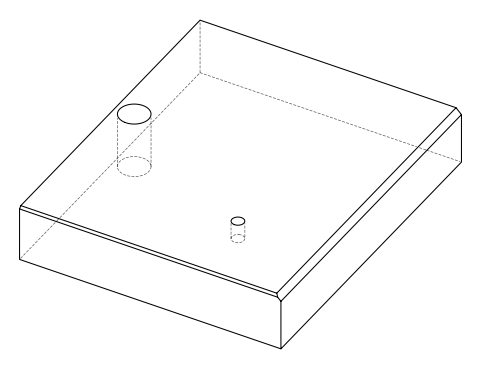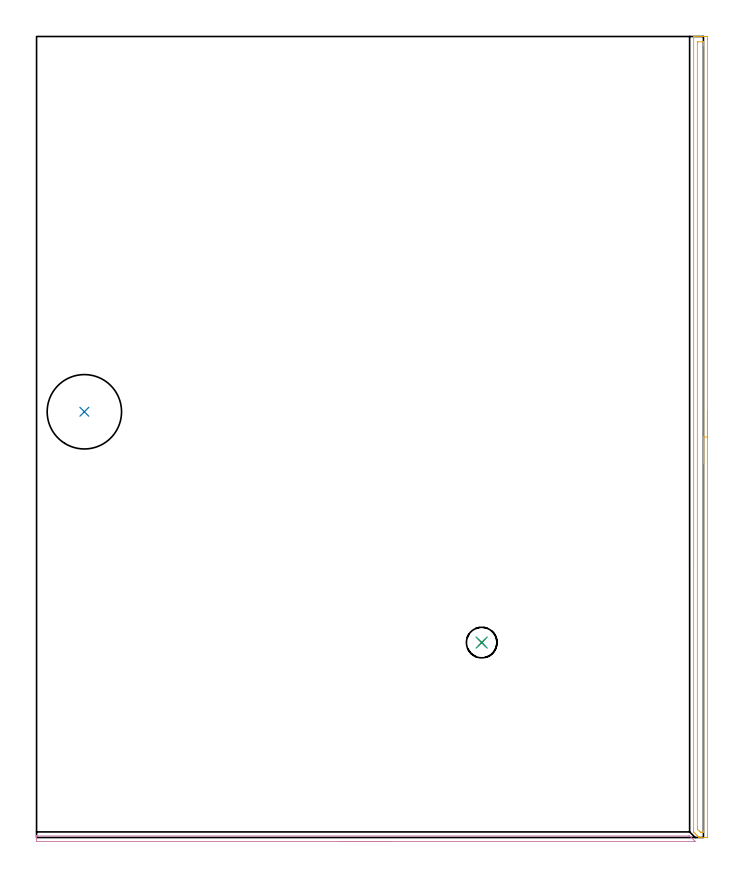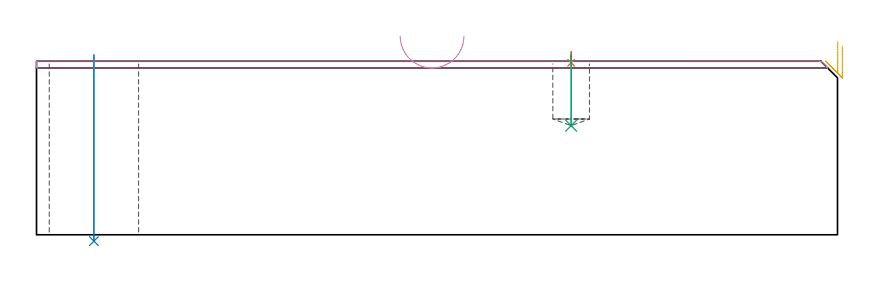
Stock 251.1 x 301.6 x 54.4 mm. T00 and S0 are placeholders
(PLAN: 5 operations, 3 tool changes, 7.5 min)
(1 SPOT_DRILL | STEP1POCKET | NXT0321_9005460120000 | 0.03 min | 1 mm3)
(2 INDEXABLE_INSERT_DRILL_THROUGH_HOLE_FROM_SOLID | STEP1HOLE | NXT0302_027 | 0.24 min | 33477 mm3)
(3 DRILL_BLIND_HOLE_INTO_CENTER | STEP1POCKET | NXT0301_086 | 0.09 min | 1949 mm3)
(4 AREA_MILL | FG_CHAMFER_SURFACE | UGT0205_001 | 2.13 min | 549 mm3)
(5 AREA_MILL_1 | FG_CHAMFER_SURFACE_1 | UGT0205_001 | 5 min | 4075 mm3)
(TOOL NXT0321_9005460120000 | NC Spot Drill, 142deg, 12mm, Carbide, Uncoated | D12 PA142 FL30 Z2)
(TOOL NXT0302_027 | Index. Insert Drill 28mm [880-D2800L32-05] | D28 PA176 FL140 Z2)
(TOOL NXT0301_086 | Carbide Drill 11.5mm [860.1-1150-035A1-MM 2214] | D11.5 PA140 FL55 Z2)
(TOOL UGT0205_001 | Chamfer Mill 20 x 3 x 45 deg. | D20 FL50 Z2)
(OP 1 SPOT_DRILL)
G17 G21 G94 G90
T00 M6
G54
G17 G0 G90 X167.6 Y73.4 S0 M3
G43 Z64.4 H0
G94 G81 G98 Z53.905 F250. R57.4
G80
M5
M2
(OP 2 INDEXABLE_INSERT_DRILL_THROUGH_HOLE_FROM_SOLID)
G17 G21 G94 G90
T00 M6
G54
G17 G0 G90 X18. Y160.3 S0 M3
G43 Z64.4 H1
G94 G81 G98 Z-1.989 F250. R56.4
G80
M5
M2
(OP 3 DRILL_BLIND_HOLE_INTO_CENTER)
G17 G21 G94 G90
T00 M6
G54
G17 G0 G90 X167.6 Y73.4 S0 M3
G43 Z64.4 H1
G94 G81 G98 Z34.2 F250. R56.4
G80
M5
M2
(OP 4 AREA_MILL)
G17 G21 G94 G90
T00 M6
G54
G17 G0 G90 X134. Y-1.5 S1061 M3
G43 Z64.4 H0
Z62.3
G94 G1 X133.962 Z61.428 F250.
X133.848 Z60.564
X133.66 Z59.712
X133.397 Z58.88
X133.063 Z58.074
X132.661 Z57.3
X132.192 Z56.564
X131.661 Z55.872
X131.071 Z55.229
X130.428 Z54.64
X129.736 Z54.108
X129. Z53.64
X128.226 Z53.237
X127.42 Z52.903
X126.588 Z52.641
X125.737 Z52.452
X124.872 Z52.338
X124. Z52.3
X0.325
X0.18 Y-1.497 Z52.303
X0.002 Y-1.491 Z52.305
X0. Y-1.255 Z52.541
Y-0.896 Z52.899
Y-0.177 Z53.623
Y0.113 Z53.913
X0.007 Y0.539 Z54.331
X0.01 Y0.597 Z54.388
X0.18 Y0.6 Z54.4
X245.585 Y0.593 Z54.393
X245.853 Y0.594 Z54.391
X245.869 Y0.591 Z54.388
X245.907 Y0.582 Z54.379
X246.168 Y0.333 Z54.132
X247.671 Y-1.17 Z52.629
X247.844 Y-1.342 Z52.455
X247.969 Y-1.472 Z52.326
X247.983 Y-1.494 Z52.303
X247.969 Y-1.499 Z52.299
X124. Y-1.5 Z52.3
X123.129 Z52.338
X122.264 Z52.452
X121.412 Z52.641
X120.58 Z52.903
X119.774 Z53.237
X119. Z53.64
X118.265 Z54.108
X117.572 Z54.64
X116.929 Z55.229
X116.34 Z55.872
X115.809 Z56.564
X115.34 Z57.3
X114.937 Z58.074
X114.603 Z58.88
X114.341 Z59.712
X114.152 Z60.564
X114.038 Z61.428
X114. Z62.3
G0 Z64.4
M5
M2
(OP 5 AREA_MILL_1)
G17 G21 G94 G90
T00 M6
G54
G17 G0 G90 X252.6 Y160.8 S1061 M3
G43 Z64.4 H0
Z59.2
G94 G1 Y160.762 Z58.328 F250.
Y160.648 Z57.464
Y160.459 Z56.612
Y160.197 Z55.78
Y159.863 Z54.974
Y159.46 Z54.2
Y158.991 Z53.464
Y158.46 Z52.772
Y157.871 Z52.129
Y157.228 Z51.54
Y156.536 Z51.008
Y155.8 Z50.54
Y155.026 Z50.137
Y154.22 Z49.803
Y153.388 Z49.541
Y152.536 Z49.352
Y151.672 Z49.238
Y150.8 Z49.2
Y0.626
X252.598 Y0.383 Z49.202
X252.591 Y0.003 Z49.206
X252.545 Y0.001 Z49.252
X250.439 Y0. Z51.355
X249.648 Z52.15
X249.604 Z52.194
X249.561 Y0.002 Z52.237
X249.506 Y0.004 Z52.29
X249.473 Y0.03 Z52.325
X249.278 Y0.222 Z52.522
X248.936 Y0.564 Z52.864
X248.683 Y0.815 Z53.113
X248.147 Y1.353 Z53.653
X247.5 Y2. Z54.297
X247.406 Y2.098 Z54.392
X247.4 Y2.413 Z54.4
Y301.421
X247.403 Y301.59 Z54.388
X247.559 Y301.597 Z54.233
X247.724 Y301.6 Z54.076
X247.981 Z53.819
X248.683 Z53.112
X249.912 Z51.885
X250.439 Z51.355
X251.054 Z50.742
X251.317 Z50.478
X251.932 Z49.864
X252.195 Y301.596 Z49.601
X252.592 Y301.59 Z49.205
X252.595 Y301.382 Z49.202
X252.599 Y300.974 Z49.201
X252.6 Y300.562 Z49.2
Y150.8
X251.186 Z50.614
X251.185 Y2.413 Z50.615
X251.181 Y2.034 Z50.619
X251.179 Y2.018 Z50.621
X251.16 Y2.01 Z50.64
X251.089 Y2.004 Z50.711
X250.98 Y2.001 Z50.82
X250.845 Y2. Z50.955
X250.439 Y2.004 Z51.361
X249.957 Y2.01 Z51.843
X249.561 Y2.39 Z52.239
X249.537 Y2.413 Z52.263
X248.821 Y3.166 Z52.979
X248.819 Y3.307 Z52.981
X248.815 Y4.067 Z52.985
Y299.187
X248.819 Y299.565 Z52.981
X248.821 Y299.582 Z52.979
X248.84 Y299.59 Z52.96
X248.911 Y299.596 Z52.889
X249.019 Y299.599 Z52.781
X250.911 Y299.6 Z50.889
X251.109 Y299.598 Z50.691
X251.143 Y299.595 Z50.657
X251.174 Y299.591 Z50.626
X251.179 Y299.547 Z50.621
X251.184 Y299.322 Z50.616
X251.185 Y299.187 Z50.615
X251.186 Y298.426 Z50.614
Y150.8
Y149.928 Z50.652
Y149.063 Z50.766
Y148.212 Z50.955
Y147.38 Z51.217
Y146.574 Z51.551
Y145.8 Z51.954
Y145.064 Z52.423
Y144.372 Z52.954
Y143.729 Z53.543
Y143.14 Z54.186
Y142.608 Z54.878
Y142.14 Z55.614
Y141.737 Z56.388
Y141.403 Z57.194
Y141.141 Z58.026
Y140.952 Z58.878
Y140.838 Z59.743
Y140.8 Z60.614
G0 Z64.4
M5
M2
